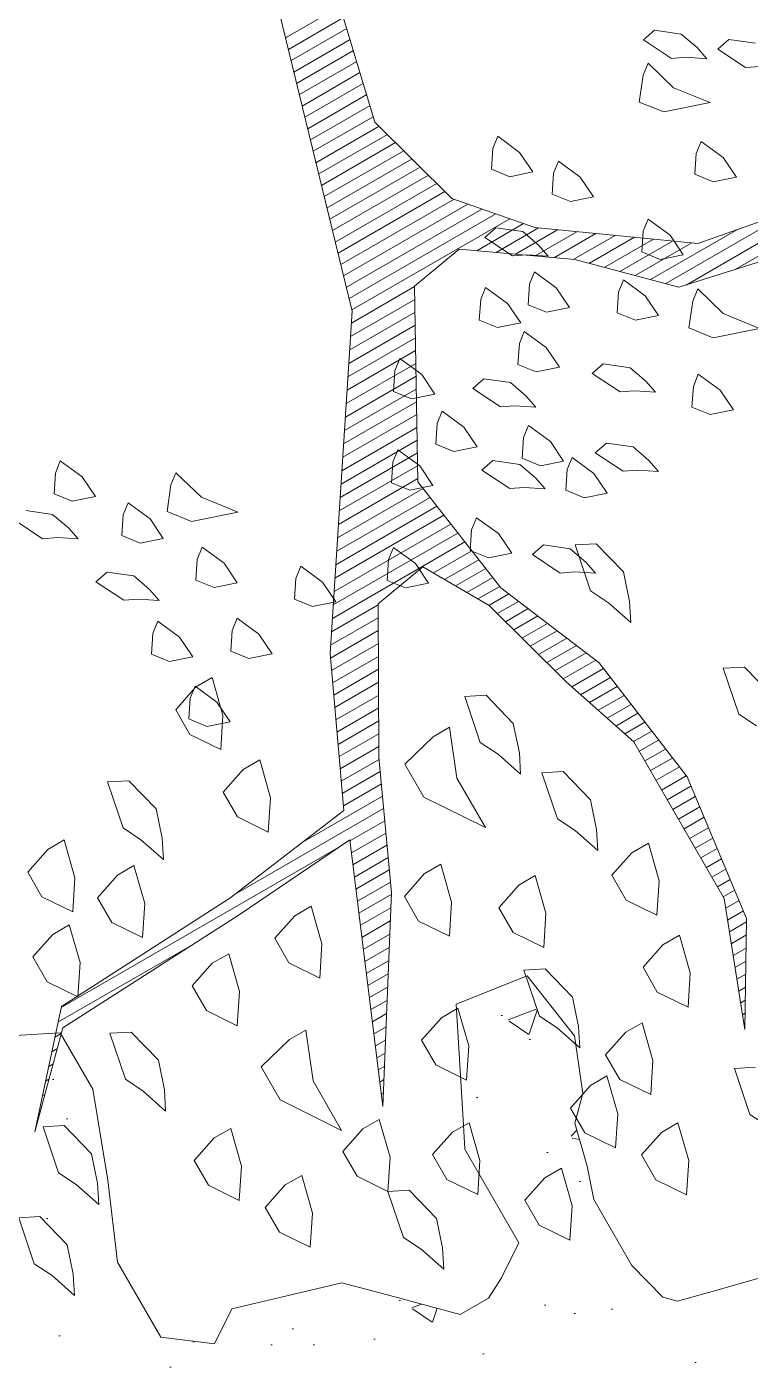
# Model space of a CAD drawing. Header units: metres. Extents: x 12093 to 20303, y 514 to 1412.
# Drawn here: x 19724.595 to 19725.52, y 699.719 to 701.434 of the extents above; entities that cross this region are included whole.
import ezdxf

# ---------------------------------------------------------------- set-up
doc = ezdxf.new("R2010")
doc.units = ezdxf.units.M
doc.layers.add('ARBOLES', color=52, linetype='Continuous', lineweight=13)
doc.layers.add('grass', color=64, linetype='Continuous', lineweight=13)
doc.layers.add('desnivel', color=9, linetype='Continuous')
pattern_1 = [(50, (19136.99335, 73.14804), (0.36436934, -0.03187817), [0.0381, -0.4191]), (355, (19136.99335, 73.14804), (-0.07048565, 0.38211329), [0.03048, -0.33528]), (100.451, (19137.0237, 73.1454), (0.293885, 0.35023338), [0.03238, -0.35618]), (46.1842, (19136.99335, 73.24964), (0.54215808, -0.08408466), [0.05715, -0.62865]), (96.6356, (19137.03853, 73.24264), (0.47480847, 0.4948511), [0.04857, -0.53427]), (351.184, (19136.99335, 73.24964), (0.4748092, 0.49485024), [0.04572, -0.50292]), (21, (19137.04415, 73.22424), (0.30322976, -0.20453104), [0.0381, -0.4191]), (326, (19137.04415, 73.22424), (0.12360406, 0.36837593), [0.03048, -0.33528]), (71.4514, (19137.06942, 73.2072), (0.42683298, 0.16384572), [0.03238, -0.35618]), (37.5, (19136.99335, 73.14804), (0.006177207, 0.169110078), [0, -0.331216, 0, -0.34036, 0, -0.33655]), (7.5, (19136.99335, 73.14804), (0.133639325, 0.20036115), [0, -0.194056, 0, -0.323596, 0, -0.12827]), (327.5, (19136.88007, 73.14804), (0.27118119, -0.011457488), [0, -0.127, 0, -0.39624, 0, -0.52578]), (317.5, (19136.82927, 73.14804), (0.29625836, 0.05085298), [0, -0.1651, 0, -0.263144, 0, -0.37338])]

# ---------------------------------------------------------------- blocks, each defined once
blk = doc.blocks.new('ghgfghgh')
at = {"layer": 'ARBOLES', "lineweight": 20}
for p, q in [((20001.7333, 663.3904), (20001.6557, 663.7091)), ((20001.713, 663.6712), (20001.7517, 663.5428)), ((20001.6796, 663.6107), (20001.7236, 663.636)), ((20001.6819, 663.6015), (20001.7263, 663.6272)), ((20001.6841, 663.5924), (20001.7289, 663.6183)), ((20001.6863, 663.5832), (20001.7316, 663.6094)), ((20001.6885, 663.5741), (20001.7343, 663.6005)), ((20001.6908, 663.565), (20001.737, 663.5916)), ((20001.693, 663.5558), (20001.7396, 663.5828)), ((20001.6952, 663.5467), (20001.7423, 663.5739)), ((20001.6974, 663.5375), (20001.745, 663.565)), ((20001.6997, 663.5284), (20001.7477, 663.5561)), ((20001.7019, 663.5193), (20001.7503, 663.5472)), ((20001.7041, 663.5101), (20001.755, 663.5395)), ((20001.7517, 663.5428), (20001.8138, 663.4812)), ((20001.7064, 663.501), (20001.7617, 663.5329)), ((20001.7086, 663.4918), (20001.7683, 663.5263)), ((20001.7108, 663.4827), (20001.775, 663.5197)), ((20001.713, 663.4736), (20001.7816, 663.5132)), ((20001.7153, 663.4644), (20001.7882, 663.5066)), ((20001.7175, 663.4553), (20001.7949, 663.5)), ((20001.7197, 663.4461), (20001.8015, 663.4934)), ((20001.7219, 663.437), (20001.8082, 663.4868)), ((20001.7242, 663.4279), (20001.8155, 663.4806)), ((20002.0027, 663.4114), (20002.1318, 663.486)), ((20002.0121, 663.445), (20002.13, 663.4864)), ((20002.0423, 663.4239), (20002.1447, 663.483)), ((20001.7264, 663.4187), (20001.8267, 663.4767)), ((20001.7286, 663.4096), (20001.8379, 663.4727)), ((20001.9864, 663.4125), (20002.0903, 663.4725)), ((20001.7308, 663.4004), (20001.8492, 663.4688)), ((20001.7331, 663.3913), (20001.8604, 663.4648)), ((20001.9741, 663.4158), (20002.0441, 663.4562)), ((20001.8197, 663.4403), (20001.7837, 663.4106)), ((20002.0645, 663.4309), (20001.997, 663.4096)), ((20001.7327, 663.3807), (20001.7837, 663.4101)), ((20001.7837, 663.4106), (20001.7863, 663.2525)), ((20001.732, 663.3698), (20001.7838, 663.3998)), ((20001.7155, 663.1141), (20001.7333, 663.3904)), ((20001.7313, 663.359), (20001.784, 663.3895)), ((20001.7306, 663.3482), (20001.7842, 663.3791)), ((20001.7299, 663.3373), (20001.7844, 663.3688)), ((20001.7292, 663.3265), (20001.7845, 663.3585)), ((20001.7285, 663.3157), (20001.7847, 663.3481)), ((20001.7278, 663.3049), (20001.7849, 663.3378)), ((20001.7271, 663.294), (20001.785, 663.3275)), ((20001.7264, 663.2832), (20001.7852, 663.3172)), ((20001.7257, 663.2724), (20001.7854, 663.3068)), ((20001.7243, 663.2507), (20001.7857, 663.2862)), ((20001.725, 663.2615), (20001.7856, 663.2965)), ((20001.7236, 663.2399), (20001.7859, 663.2759)), ((20001.7229, 663.2291), (20001.7861, 663.2655)), ((20001.7222, 663.2182), (20001.7862, 663.2552)), ((20001.7215, 663.2074), (20001.7905, 663.2472)), ((20001.7863, 663.2525), (20001.8533, 663.1671)), ((20001.7201, 663.1857), (20001.8017, 663.2329)), ((20001.7208, 663.1966), (20001.7961, 663.24)), ((20001.7194, 663.1749), (20001.8073, 663.2257)), ((20001.718, 663.1533), (20001.8186, 663.2113)), ((20001.7187, 663.1641), (20001.813, 663.2185)), ((20001.7173, 663.1424), (20001.8242, 663.2042)), ((20001.7988, 663.1791), (20001.8299, 663.197)), ((20001.8078, 663.1738), (20001.8355, 663.1898)), ((20001.7904, 663.184), (20001.7543, 663.1543)), ((20001.8439, 663.1528), (20001.7904, 663.184)), ((20001.8168, 663.1686), (20001.8411, 663.1827)), ((20001.8258, 663.1634), (20001.8468, 663.1755)), ((20001.8347, 663.1581), (20001.8524, 663.1683)), ((20001.8533, 663.1671), (20001.9326, 663.1065)), ((20001.8437, 663.1529), (20001.8598, 663.1622)), ((20001.8504, 663.1463), (20001.8676, 663.1562)), ((20001.7166, 663.1316), (20001.7543, 663.1534)), ((20001.7543, 663.1543), (20001.7549, 663.0305)), ((20001.906, 663.0912), (20001.8439, 663.1528)), ((20001.8571, 663.1397), (20001.8754, 663.1503)), ((20001.7159, 663.1208), (20001.7544, 663.143)), ((20001.8637, 663.1331), (20001.8831, 663.1444)), ((20001.8703, 663.1265), (20001.8909, 663.1384)), ((20001.7158, 663.1103), (20001.7544, 663.1326)), ((20001.877, 663.12), (20001.8987, 663.1325)), ((20001.8836, 663.1134), (20001.9064, 663.1265)), ((20001.7265, 662.9875), (20001.7155, 663.1141)), ((20001.7167, 663.1004), (20001.7545, 663.1222)), ((20001.8903, 663.1068), (20001.9142, 663.1206)), ((20001.8969, 663.1002), (20001.922, 663.1147)), ((20001.7175, 663.0904), (20001.7545, 663.1118)), ((20001.9036, 663.0936), (20001.9298, 663.1087)), ((20001.9326, 663.1065), (20002.0035, 663.0145)), ((20001.7184, 663.0805), (20001.7546, 663.1014)), ((20001.9105, 663.0872), (20001.9361, 663.102)), ((20001.9176, 663.0809), (20001.9417, 663.0948)), ((20001.7193, 663.0706), (20001.7546, 663.091)), ((20001.7201, 663.0607), (20001.7547, 663.0806)), ((20001.9605, 663.0429), (20001.906, 663.0912)), ((20001.9248, 663.0746), (20001.9472, 663.0875)), ((20001.721, 663.0507), (20001.7547, 663.0702)), ((20001.9319, 663.0683), (20001.9528, 663.0803)), ((20001.939, 663.0619), (20001.9584, 663.0731)), ((20001.7219, 663.0408), (20001.7548, 663.0598)), ((20001.9461, 663.0556), (20001.9639, 663.0659)), ((20001.7227, 663.0309), (20001.7548, 663.0494)), ((20001.9532, 663.0493), (20001.9695, 663.0587)), ((20001.9604, 663.043), (20001.975, 663.0515)), ((20001.7236, 663.021), (20001.7549, 663.039)), ((20002.0335, 662.9165), (20001.9605, 663.0429)), ((20001.9649, 663.0352), (20001.9806, 663.0442)), ((20001.7245, 663.011), (20001.7551, 663.0287)), ((20001.7549, 663.0305), (20001.7649, 662.921)), ((20001.9695, 663.0274), (20001.9861, 663.037)), ((20001.974, 663.0196), (20001.9917, 663.0298)), ((20001.7253, 663.0011), (20001.756, 663.0188)), ((20001.9785, 663.0118), (20001.9973, 663.0226)), ((20001.7262, 662.9912), (20001.7569, 663.0089)), ((20001.983, 663.0039), (20002.0028, 663.0154)), ((20001.9875, 662.9961), (20002.0066, 663.0071)), ((20002.0035, 663.0145), (20002.0516, 662.9004)), ((20001.6924, 662.9613), (20001.7578, 662.999)), ((20001.992, 662.9883), (20002.0101, 662.9988)), ((20001.6345, 662.9166), (20001.7265, 662.9875)), ((20001.6383, 662.9196), (20001.7587, 662.9891)), ((20001.9965, 662.9805), (20002.0137, 662.9904)), ((20001.7315, 662.963), (20001.7596, 662.9792)), ((20002.0011, 662.9727), (20002.0172, 662.982)), ((20002.0056, 662.9648), (20002.0208, 662.9736)), ((20001.7314, 662.9637), (20001.6421, 662.9034)), ((20001.7581, 662.7486), (20001.7314, 662.9637)), ((20001.7327, 662.9532), (20001.7605, 662.9693)), ((20002.0101, 662.957), (20002.0243, 662.9652)), ((20001.4985, 662.8284), (20001.7231, 662.9581)), ((20001.7339, 662.9435), (20001.7614, 662.9594)), ((20002.0146, 662.9492), (20002.0278, 662.9568)), ((20001.7351, 662.9338), (20001.7623, 662.9495)), ((20002.0191, 662.9414), (20002.0314, 662.9485)), ((20002.0236, 662.9336), (20002.0349, 662.9401)), ((20001.7363, 662.9241), (20001.7632, 662.9396)), ((20001.7375, 662.9143), (20001.7641, 662.9297)), ((20002.0281, 662.9258), (20002.0384, 662.9317)), ((20001.7387, 662.9046), (20001.7648, 662.9197)), ((20001.7649, 662.921), (20001.7581, 662.7486)), ((20002.0327, 662.9179), (20002.042, 662.9233)), ((20001.4987, 662.8294), (20001.6345, 662.9166)), ((20001.7399, 662.8949), (20001.7644, 662.909)), ((20002.0501, 662.8109), (20002.0335, 662.9165)), ((20002.0347, 662.9087), (20002.0455, 662.9149)), ((20001.6421, 662.9034), (20001.4997, 662.8122)), ((20001.7411, 662.8851), (20001.764, 662.8984)), ((20002.0362, 662.8991), (20002.049, 662.9065)), ((20002.0377, 662.8896), (20002.0516, 662.8976)), ((20002.0516, 662.9004), (20002.0501, 662.8109)), ((20001.7423, 662.8754), (20001.7636, 662.8877)), ((20002.0392, 662.88), (20002.0514, 662.8871)), ((20001.4959, 662.8166), (20001.6038, 662.8788)), ((20001.7435, 662.8657), (20001.7632, 662.877)), ((20002.0407, 662.8705), (20002.0512, 662.8765)), ((20001.7447, 662.856), (20001.7627, 662.8663)), ((20002.0422, 662.8609), (20002.0511, 662.866)), ((20001.746, 662.8462), (20001.7623, 662.8557)), ((20002.0437, 662.8514), (20002.0509, 662.8555)), ((20001.7472, 662.8365), (20001.7619, 662.845)), ((20002.0453, 662.8418), (20002.0507, 662.845)), ((20001.7484, 662.8268), (20001.7615, 662.8343)), ((20002.0468, 662.8323), (20002.0505, 662.8344)), ((20001.4772, 662.7283), (20001.4987, 662.8294)), ((20001.7496, 662.817), (20001.761, 662.8237)), ((20002.0483, 662.8227), (20002.0503, 662.8239)), ((20001.4997, 662.8122), (20001.4772, 662.7283)), ((20001.7508, 662.8073), (20001.7606, 662.813)), ((20001.752, 662.7976), (20001.7602, 662.8023)), ((20001.4909, 662.7928), (20001.4951, 662.7952)), ((20001.7532, 662.7879), (20001.7598, 662.7917)), ((20001.4884, 662.7809), (20001.4918, 662.7829)), ((20001.7544, 662.7781), (20001.7593, 662.781)), ((20001.4859, 662.769), (20001.4885, 662.7706)), ((20001.7556, 662.7684), (20001.7589, 662.7703)), ((20001.7568, 662.7587), (20001.7585, 662.7596)), ((20001.758, 662.7489), (20001.7581, 662.749))]:
    blk.add_line(p, q, dxfattribs=at)
at = {"layer": 'desnivel', "lineweight": 20}
for p, q in [((20001.6363, 662.5855), (20001.6223, 662.5573)), ((20001.8205, 662.5809), (20001.7966, 662.5873)), ((20001.6223, 662.5573), (20001.5789, 662.5625))]:
    blk.add_line(p, q, dxfattribs=at)
at = {"layer": 'grass'}
for p, q in [((20001.9684, 663.6091), (20001.9773, 663.6169)), ((20001.9773, 663.6169), (20001.9989, 663.6138)), ((20001.9989, 663.6138), (20002.0116, 663.6029)), ((20001.9909, 663.5942), (20001.9684, 663.6091)), ((20002.0116, 663.6029), (20002.0194, 663.594)), ((20002.0283, 663.6018), (20002.0372, 663.6096)), ((20002.0508, 663.5869), (20002.0283, 663.6018)), ((20002.0372, 663.6096), (20002.0588, 663.6065)), ((20001.9722, 663.5904), (20001.9682, 663.5806)), ((20001.9927, 663.5706), (20001.9722, 663.5904)), ((20002.0027, 663.5951), (20001.9909, 663.5942)), ((20002.0194, 663.594), (20002.0027, 663.5951)), ((20001.9682, 663.5806), (20001.965, 663.559)), ((20002.0626, 663.5878), (20002.0508, 663.5869)), ((20002.0221, 663.5586), (20001.9927, 663.5706)), ((20001.965, 663.559), (20001.9847, 663.551)), ((20001.9847, 663.551), (20002.0221, 663.5586)), ((20001.8508, 663.5314), (20001.8468, 663.5216)), ((20001.8684, 663.5184), (20001.8508, 663.5314)), ((20002.015, 663.5272), (20002.0109, 663.5174)), ((20002.0326, 663.5143), (20002.015, 663.5272)), ((20001.8468, 663.5216), (20001.8457, 663.5048)), ((20001.8791, 663.5026), (20001.8684, 663.5184)), ((20002.0109, 663.5174), (20002.0098, 663.5007)), ((20002.0433, 663.4984), (20002.0326, 663.5143)), ((20001.8457, 663.5048), (20001.8604, 663.4988)), ((20001.8604, 663.4988), (20001.8791, 663.5026)), ((20001.8998, 663.5113), (20001.8958, 663.5015)), ((20001.9174, 663.4984), (20001.8998, 663.5113)), ((20001.8958, 663.5015), (20001.8947, 663.4848)), ((20001.9281, 663.4826), (20001.9174, 663.4984)), ((20002.0098, 663.5007), (20002.0245, 663.4946)), ((20002.0245, 663.4946), (20002.0433, 663.4984)), ((20001.8138, 663.4812), (20001.8806, 663.4577)), ((20001.8947, 663.4848), (20001.9094, 663.4788)), ((20001.9094, 663.4788), (20001.9281, 663.4826)), ((20001.8338, 663.4391), (20001.8716, 663.4609)), ((20001.9722, 663.4646), (20001.9682, 663.4548)), ((20001.9898, 663.4516), (20001.9722, 663.4646)), ((20001.8403, 663.4498), (20001.8492, 663.4576)), ((20001.8628, 663.4349), (20001.8403, 663.4498)), ((20001.8492, 663.4576), (20001.8709, 663.4545)), ((20001.8495, 663.4377), (20001.8837, 663.4574)), ((20001.8652, 663.4363), (20001.8991, 663.4559)), ((20001.8709, 663.4545), (20001.8836, 663.4436)), ((20001.8806, 663.4577), (20002.0121, 663.445)), ((20001.8809, 663.4349), (20001.9146, 663.4544)), ((20001.8966, 663.4336), (20001.93, 663.4529)), ((20001.9122, 663.4322), (20001.9455, 663.4514)), ((20001.9248, 663.429), (20001.961, 663.4499)), ((20001.9371, 663.4257), (20001.9764, 663.4484)), ((20001.9682, 663.4548), (20001.9671, 663.4381)), ((20002.0005, 663.4358), (20001.9898, 663.4516)), ((20001.9131, 663.4321), (20001.8197, 663.4403)), ((20001.8836, 663.4436), (20001.8914, 663.4347)), ((20001.9494, 663.4224), (20001.9919, 663.4469)), ((20001.9617, 663.4191), (20002.0073, 663.4454)), ((20001.9671, 663.4381), (20001.9818, 663.432)), ((20001.8746, 663.4358), (20001.8628, 663.4349)), ((20001.8914, 663.4347), (20001.8746, 663.4358)), ((20001.997, 663.4096), (20001.9131, 663.4321)), ((20001.9818, 663.432), (20002.0005, 663.4358)), ((20001.8804, 663.422), (20001.8764, 663.4122)), ((20001.898, 663.4091), (20001.8804, 663.422)), ((20001.841, 663.4095), (20001.837, 663.3997)), ((20001.8586, 663.3966), (20001.841, 663.4095)), ((20001.8764, 663.4122), (20001.8753, 663.3955)), ((20001.9087, 663.3933), (20001.898, 663.4091)), ((20001.9482, 663.4057), (20001.9471, 663.389)), ((20001.9522, 663.4155), (20001.9482, 663.4057)), ((20001.9698, 663.4026), (20001.9522, 663.4155)), ((20002.0121, 663.4082), (20002.0081, 663.3984)), ((20002.0326, 663.3884), (20002.0121, 663.4082)), ((20001.837, 663.3997), (20001.8359, 663.383)), ((20001.8693, 663.3808), (20001.8586, 663.3966)), ((20001.8753, 663.3955), (20001.89, 663.3895)), ((20001.9805, 663.3868), (20001.9698, 663.4026)), ((20002.0081, 663.3984), (20002.005, 663.3768)), ((20001.89, 663.3895), (20001.9087, 663.3933)), ((20001.9471, 663.389), (20001.9618, 663.383)), ((20001.9618, 663.383), (20001.9805, 663.3868)), ((20002.062, 663.3764), (20002.0326, 663.3884)), ((20001.8359, 663.383), (20001.8506, 663.377)), ((20001.8506, 663.377), (20001.8693, 663.3808)), ((20001.8722, 663.3739), (20001.8682, 663.3641)), ((20001.8898, 663.361), (20001.8722, 663.3739)), ((20002.005, 663.3768), (20002.0246, 663.3688)), ((20002.0246, 663.3688), (20002.062, 663.3764)), ((20001.8682, 663.3641), (20001.8671, 663.3474)), ((20001.7718, 663.352), (20001.7677, 663.3422)), ((20001.7894, 663.3391), (20001.7718, 663.352)), ((20001.9005, 663.3451), (20001.8898, 663.361)), ((20001.7677, 663.3422), (20001.7666, 663.3255)), ((20001.8671, 663.3474), (20001.8818, 663.3414)), ((20001.8818, 663.3414), (20001.9005, 663.3451)), ((20001.927, 663.34), (20001.9359, 663.3478)), ((20001.9495, 663.3251), (20001.927, 663.34)), ((20001.9359, 663.3478), (20001.9575, 663.3447)), ((20001.9575, 663.3447), (20001.9702, 663.3338)), ((20001.8001, 663.3233), (20001.7894, 663.3391)), ((20001.8306, 663.328), (20001.8395, 663.3358)), ((20001.8395, 663.3358), (20001.8611, 663.3327)), ((20001.8611, 663.3327), (20001.8738, 663.3218)), ((20001.9702, 663.3338), (20001.978, 663.3249)), ((20002.0086, 663.3296), (20002.0074, 663.3129)), ((20002.0126, 663.3394), (20002.0086, 663.3296)), ((20002.0302, 663.3265), (20002.0126, 663.3394)), ((20001.7666, 663.3255), (20001.7813, 663.3195)), ((20001.7813, 663.3195), (20001.8001, 663.3233)), ((20001.8531, 663.3131), (20001.8306, 663.328)), ((20001.8738, 663.3218), (20001.8816, 663.3128)), ((20001.9613, 663.326), (20001.9495, 663.3251)), ((20001.978, 663.3249), (20001.9613, 663.326)), ((20002.0409, 663.3107), (20002.0302, 663.3265)), ((20001.8058, 663.3095), (20001.8018, 663.2997)), ((20001.8234, 663.2966), (20001.8058, 663.3095)), ((20001.8649, 663.314), (20001.8531, 663.3131)), ((20001.8816, 663.3128), (20001.8649, 663.314)), ((20002.0074, 663.3129), (20002.0221, 663.3069)), ((20002.0221, 663.3069), (20002.0409, 663.3107)), ((20001.8018, 663.2997), (20001.8007, 663.283)), ((20001.8756, 663.2981), (20001.8716, 663.2883)), ((20001.8932, 663.2852), (20001.8756, 663.2981)), ((20001.8341, 663.2808), (20001.8234, 663.2966)), ((20001.8716, 663.2883), (20001.8705, 663.2716)), ((20001.7702, 663.2783), (20001.7662, 663.2685)), ((20001.7878, 663.2654), (20001.7702, 663.2783)), ((20001.8007, 663.283), (20001.8154, 663.277)), ((20001.8154, 663.277), (20001.8341, 663.2808)), ((20001.9039, 663.2694), (20001.8932, 663.2852)), ((20001.9295, 663.2761), (20001.9384, 663.2839)), ((20001.952, 663.2612), (20001.9295, 663.2761)), ((20001.9384, 663.2839), (20001.96, 663.2808)), ((20001.96, 663.2808), (20001.9727, 663.2699)), ((20001.4978, 663.2695), (20001.4938, 663.2597)), ((20001.5154, 663.2566), (20001.4978, 663.2695)), ((20001.7662, 663.2685), (20001.7651, 663.2518)), ((20001.7985, 663.2496), (20001.7878, 663.2654)), ((20001.8379, 663.262), (20001.8468, 663.2698)), ((20001.8468, 663.2698), (20001.8685, 663.2667)), ((20001.8685, 663.2667), (20001.8812, 663.2558)), ((20001.8705, 663.2716), (20001.8852, 663.2656)), ((20001.8852, 663.2656), (20001.9039, 663.2694)), ((20001.9108, 663.2723), (20001.9068, 663.2625)), ((20001.9284, 663.2594), (20001.9108, 663.2723)), ((20001.9727, 663.2699), (20001.9805, 663.261)), ((20001.4938, 663.2597), (20001.4927, 663.243)), ((20001.5261, 663.2408), (20001.5154, 663.2566)), ((20001.5911, 663.26), (20001.5871, 663.2502)), ((20001.6116, 663.2402), (20001.5911, 663.26)), ((20001.8604, 663.2471), (20001.8379, 663.262)), ((20001.8812, 663.2558), (20001.889, 663.2469)), ((20001.9068, 663.2625), (20001.9057, 663.2458)), ((20001.9391, 663.2436), (20001.9284, 663.2594)), ((20001.9638, 663.2621), (20001.952, 663.2612)), ((20001.9805, 663.261), (20001.9638, 663.2621)), ((20001.4927, 663.243), (20001.5074, 663.237)), ((20001.5871, 663.2502), (20001.584, 663.2286)), ((20001.7651, 663.2518), (20001.7798, 663.2458)), ((20001.7798, 663.2458), (20001.7985, 663.2496)), ((20001.8722, 663.248), (20001.8604, 663.2471)), ((20001.889, 663.2469), (20001.8722, 663.248)), ((20001.9057, 663.2458), (20001.9204, 663.2398)), ((20001.9204, 663.2398), (20001.9391, 663.2436)), ((20001.5074, 663.237), (20001.5261, 663.2408)), ((20001.5526, 663.2357), (20001.5486, 663.2259)), ((20001.5702, 663.2228), (20001.5526, 663.2357)), ((20001.641, 663.2281), (20001.6116, 663.2402)), ((20001.4835, 663.2067), (20001.461, 663.2216)), ((20001.47, 663.2294), (20001.4916, 663.2263)), ((20001.4916, 663.2263), (20001.5043, 663.2154)), ((20001.5486, 663.2259), (20001.5475, 663.2092)), ((20001.5809, 663.207), (20001.5702, 663.2228)), ((20001.584, 663.2286), (20001.6036, 663.2205)), ((20001.6036, 663.2205), (20001.641, 663.2281)), ((20001.8337, 663.2237), (20001.8297, 663.2139)), ((20001.8513, 663.2108), (20001.8337, 663.2237)), ((20001.5043, 663.2154), (20001.5121, 663.2065)), ((20001.8297, 663.2139), (20001.8286, 663.1972)), ((20001.862, 663.195), (20001.8513, 663.2108)), ((20001.4954, 663.2076), (20001.4835, 663.2067)), ((20001.5121, 663.2065), (20001.4954, 663.2076)), ((20001.5475, 663.2092), (20001.5622, 663.2032)), ((20001.5622, 663.2032), (20001.5809, 663.207)), ((20001.6123, 663.1998), (20001.6083, 663.19)), ((20001.6299, 663.1869), (20001.6123, 663.1998)), ((20001.7667, 663.1997), (20001.7627, 663.1899)), ((20001.7843, 663.1867), (20001.7667, 663.1997)), ((20001.8787, 663.1939), (20001.8876, 663.2017)), ((20001.8876, 663.2017), (20001.9092, 663.1986)), ((20001.9132, 663.2017), (20001.9303, 663.2027)), ((20001.9257, 663.1646), (20001.9132, 663.2017)), ((20001.9303, 663.2027), (20001.9523, 663.1799)), ((20001.6083, 663.19), (20001.6072, 663.1733)), ((20001.7627, 663.1899), (20001.7616, 663.1731)), ((20001.8286, 663.1972), (20001.8433, 663.1912)), ((20001.8433, 663.1912), (20001.862, 663.195)), ((20001.9012, 663.179), (20001.8787, 663.1939)), ((20001.9092, 663.1986), (20001.9219, 663.1877)), ((20001.5265, 663.172), (20001.5355, 663.1798)), ((20001.5355, 663.1798), (20001.5571, 663.1767)), ((20001.6406, 663.1711), (20001.6299, 663.1869)), ((20001.6918, 663.1845), (20001.6878, 663.1747)), ((20001.7094, 663.1716), (20001.6918, 663.1845)), ((20001.795, 663.1709), (20001.7843, 663.1867)), ((20001.913, 663.1799), (20001.9012, 663.179)), ((20001.9297, 663.1788), (20001.913, 663.1799)), ((20001.9219, 663.1877), (20001.9297, 663.1788)), ((20001.9523, 663.1799), (20001.9572, 663.1562)), ((20001.5491, 663.1571), (20001.5265, 663.172)), ((20001.5571, 663.1767), (20001.5698, 663.1657)), ((20001.6072, 663.1733), (20001.6219, 663.1673)), ((20001.6219, 663.1673), (20001.6406, 663.1711)), ((20001.6878, 663.1747), (20001.6867, 663.158)), ((20001.7201, 663.1558), (20001.7094, 663.1716)), ((20001.7616, 663.1731), (20001.7763, 663.1671)), ((20001.7763, 663.1671), (20001.795, 663.1709)), ((20001.5609, 663.1579), (20001.5491, 663.1571)), ((20001.5776, 663.1568), (20001.5609, 663.1579)), ((20001.5698, 663.1657), (20001.5776, 663.1568)), ((20001.6867, 663.158), (20001.7014, 663.152)), ((20001.94, 663.1551), (20001.9257, 663.1646)), ((20001.7014, 663.152), (20001.7201, 663.1558)), ((20001.9582, 663.139), (20001.94, 663.1551)), ((20001.9572, 663.1562), (20001.9582, 663.139)), ((20001.5765, 663.1401), (20001.5724, 663.1303)), ((20001.5941, 663.1272), (20001.5765, 663.1401)), ((20001.6404, 663.1426), (20001.6364, 663.1328)), ((20001.658, 663.1297), (20001.6404, 663.1426)), ((20001.5724, 663.1303), (20001.5713, 663.1136)), ((20001.6048, 663.1114), (20001.5941, 663.1272)), ((20001.6364, 663.1328), (20001.6353, 663.1161)), ((20001.6687, 663.1139), (20001.658, 663.1297)), ((20001.5713, 663.1136), (20001.586, 663.1076)), ((20001.6353, 663.1161), (20001.65, 663.1101)), ((20001.65, 663.1101), (20001.6687, 663.1139)), ((20001.586, 663.1076), (20001.6048, 663.1114)), ((20002.0326, 663.1022), (20002.0498, 663.1032)), ((20002.0452, 663.0651), (20002.0326, 663.1022)), ((20002.0498, 663.1032), (20002.0718, 663.0805)), ((20001.6203, 663.0947), (20001.607, 663.087)), ((20001.629, 663.0642), (20001.6203, 663.0947)), ((20001.607, 663.087), (20001.5909, 663.0688)), ((20001.6065, 663.0878), (20001.6025, 663.078)), ((20001.6241, 663.0749), (20001.6065, 663.0878)), ((20001.6025, 663.078), (20001.6014, 663.0613)), ((20001.6348, 663.0591), (20001.6241, 663.0749)), ((20001.8242, 663.0794), (20001.8413, 663.0804)), ((20001.8367, 663.0423), (20001.8242, 663.0794)), ((20001.8413, 663.0804), (20001.8633, 663.0577)), ((20001.5909, 663.0688), (20001.6024, 663.0489)), ((20001.6014, 663.0613), (20001.6161, 663.0553)), ((20001.6161, 663.0553), (20001.6348, 663.0591)), ((20001.6273, 663.0366), (20001.629, 663.0642)), ((20002.0595, 663.0557), (20002.0452, 663.0651)), ((20001.6024, 663.0489), (20001.6273, 663.0366)), ((20001.8119, 663.0546), (20001.7986, 663.0469)), ((20001.8178, 663.0136), (20001.8119, 663.0546)), ((20001.8633, 663.0577), (20001.8682, 663.0339)), ((20001.7986, 663.0469), (20001.7759, 663.0249)), ((20001.8511, 663.0328), (20001.8367, 663.0423)), ((20001.6587, 663.0282), (20001.6454, 663.0205)), ((20001.6674, 662.9977), (20001.6587, 663.0282)), ((20001.8692, 663.0167), (20001.8511, 663.0328)), ((20001.8682, 663.0339), (20001.8692, 663.0167)), ((20001.6454, 663.0205), (20001.6293, 663.0023)), ((20001.7759, 663.0249), (20001.7912, 662.9983)), ((20001.8864, 663.0178), (20001.9035, 663.0188)), ((20001.8989, 662.9807), (20001.8864, 663.0178)), ((20001.9035, 663.0188), (20001.9255, 662.996)), ((20001.536, 663.0105), (20001.5531, 663.0115)), ((20001.5485, 662.9734), (20001.536, 663.0105)), ((20001.5531, 663.0115), (20001.5751, 662.9888)), ((20001.8408, 662.9738), (20001.8178, 663.0136)), ((20001.6293, 663.0023), (20001.6408, 662.9824)), ((20001.6656, 662.9701), (20001.6674, 662.9977)), ((20001.7912, 662.9983), (20001.8408, 662.9738)), ((20001.9255, 662.996), (20001.9304, 662.9722)), ((20001.5751, 662.9888), (20001.58, 662.965)), ((20001.5628, 662.9639), (20001.5485, 662.9734)), ((20001.6408, 662.9824), (20001.6656, 662.9701)), ((20001.9132, 662.9712), (20001.8989, 662.9807)), ((20001.5009, 662.9637), (20001.4876, 662.956)), ((20001.5096, 662.9332), (20001.5009, 662.9637)), ((20001.581, 662.9478), (20001.5628, 662.9639)), ((20001.58, 662.965), (20001.581, 662.9478)), ((20001.9314, 662.9551), (20001.9132, 662.9712)), ((20001.9304, 662.9722), (20001.9314, 662.9551)), ((20001.4876, 662.956), (20001.4715, 662.9378)), ((20001.959, 662.9533), (20001.9429, 662.9352)), ((20001.9723, 662.961), (20001.959, 662.9533)), ((20001.981, 662.9306), (20001.9723, 662.961)), ((20001.5572, 662.943), (20001.5439, 662.9353)), ((20001.5659, 662.9125), (20001.5572, 662.943)), ((20001.8048, 662.9441), (20001.7915, 662.9364)), ((20001.8135, 662.9136), (20001.8048, 662.9441)), ((20001.4715, 662.9378), (20001.483, 662.9179)), ((20001.5078, 662.9056), (20001.5096, 662.9332)), ((20001.5439, 662.9353), (20001.5278, 662.9171)), ((20001.7915, 662.9364), (20001.7754, 662.9182)), ((20001.881, 662.9349), (20001.8677, 662.9272)), ((20001.8897, 662.9045), (20001.881, 662.9349)), ((20001.9429, 662.9352), (20001.9544, 662.9152)), ((20001.9792, 662.9029), (20001.981, 662.9306)), ((20001.8677, 662.9272), (20001.8516, 662.909)), ((20001.483, 662.9179), (20001.5078, 662.9056)), ((20001.5278, 662.9171), (20001.5393, 662.8972)), ((20001.5641, 662.8849), (20001.5659, 662.9125)), ((20001.7002, 662.9103), (20001.6869, 662.9026)), ((20001.7089, 662.8798), (20001.7002, 662.9103)), ((20001.7754, 662.9182), (20001.7869, 662.8983)), ((20001.8117, 662.886), (20001.8135, 662.9136)), ((20001.8516, 662.909), (20001.8631, 662.8891)), ((20001.9544, 662.9152), (20001.9792, 662.9029)), ((20001.5393, 662.8972), (20001.5641, 662.8849)), ((20001.6869, 662.9026), (20001.6708, 662.8844)), ((20001.7869, 662.8983), (20001.8117, 662.886)), ((20001.8879, 662.8768), (20001.8897, 662.9045)), ((20001.4917, 662.8874), (20001.4756, 662.8693)), ((20001.505, 662.8951), (20001.4917, 662.8874)), ((20001.5137, 662.8647), (20001.505, 662.8951)), ((20001.8631, 662.8891), (20001.8879, 662.8768)), ((20001.9974, 662.8868), (20001.9841, 662.8792)), ((20002.0061, 662.8564), (20001.9974, 662.8868)), ((20001.6708, 662.8844), (20001.6823, 662.8645)), ((20001.7071, 662.8522), (20001.7089, 662.8798)), ((20001.9841, 662.8792), (20001.968, 662.861)), ((20001.4756, 662.8693), (20001.4872, 662.8493)), ((20001.512, 662.8371), (20001.5137, 662.8647)), ((20001.6337, 662.8719), (20001.6204, 662.8642)), ((20001.6424, 662.8415), (20001.6337, 662.8719)), ((20001.6823, 662.8645), (20001.7071, 662.8522)), ((20001.6204, 662.8642), (20001.6043, 662.846)), ((20001.8745, 662.8542), (20001.8172, 662.8312)), ((20001.8718, 662.8587), (20001.889, 662.8597)), ((20001.8844, 662.8216), (20001.8718, 662.8587)), ((20001.9127, 662.8056), (20001.8745, 662.8542)), ((20001.889, 662.8597), (20001.911, 662.8369)), ((20001.968, 662.861), (20001.9795, 662.841)), ((20002.0043, 662.8288), (20002.0061, 662.8564)), ((20001.4872, 662.8493), (20001.512, 662.8371)), ((20001.6043, 662.846), (20001.6158, 662.8261)), ((20001.6406, 662.8138), (20001.6424, 662.8415)), ((20001.911, 662.8369), (20001.9158, 662.8131)), ((20001.9795, 662.841), (20002.0043, 662.8288)), ((20001.6158, 662.8261), (20001.6406, 662.8138)), ((20001.8186, 662.828), (20001.8053, 662.8203)), ((20001.8172, 662.8312), (20001.823, 662.7337)), ((20001.8274, 662.7975), (20001.8186, 662.828)), ((20001.8987, 662.8121), (20001.8844, 662.8216)), ((20001.6959, 662.8103), (20001.6826, 662.8026)), ((20001.7018, 662.7693), (20001.6959, 662.8103)), ((20001.8053, 662.8203), (20001.7892, 662.8021)), ((20001.9169, 662.796), (20001.8987, 662.8121)), ((20001.9158, 662.8131), (20001.9169, 662.796)), ((20001.9673, 662.8162), (20001.954, 662.8086)), ((20001.976, 662.7858), (20001.9673, 662.8162)), ((20002.0498, 662.8131), (20002.0502, 662.8134)), ((20001.4977, 662.8081), (20001.4392, 662.8046)), ((20001.4934, 662.8047), (20001.4984, 662.8076)), ((20001.5239, 662.7627), (20001.4977, 662.8081)), ((20001.5378, 662.8077), (20001.5549, 662.8087)), ((20001.5504, 662.7706), (20001.5378, 662.8077)), ((20001.5549, 662.8087), (20001.5769, 662.7859)), ((20001.6826, 662.8026), (20001.6598, 662.7806)), ((20001.7892, 662.8021), (20001.8008, 662.7822)), ((20001.9194, 662.7591), (20001.9127, 662.8056)), ((20001.954, 662.8086), (20001.9378, 662.7904)), ((20001.8256, 662.7699), (20001.8274, 662.7975)), ((20001.9378, 662.7904), (20001.9494, 662.7704)), ((20001.5769, 662.7859), (20001.5818, 662.7621)), ((20001.6598, 662.7806), (20001.6752, 662.754)), ((20001.8008, 662.7822), (20001.8256, 662.7699)), ((20001.9742, 662.7582), (20001.976, 662.7858)), ((20002.0417, 662.7794), (20002.0588, 662.7805)), ((20002.0542, 662.7423), (20002.0417, 662.7794)), ((20001.5647, 662.7611), (20001.5504, 662.7706)), ((20001.7248, 662.7294), (20001.7018, 662.7693)), ((20001.9389, 662.7733), (20001.9256, 662.7656)), ((20001.9476, 662.7428), (20001.9389, 662.7733)), ((20001.9494, 662.7704), (20001.9742, 662.7582)), ((20001.4833, 662.7572), (20001.4852, 662.7583)), ((20001.5361, 662.6891), (20001.5239, 662.7627)), ((20001.5828, 662.745), (20001.5647, 662.7611)), ((20001.5818, 662.7621), (20001.5828, 662.745)), ((20001.9256, 662.7656), (20001.9095, 662.7474)), ((20001.913, 662.7352), (20001.9194, 662.7591)), ((20001.4808, 662.7453), (20001.4819, 662.7459)), ((20001.6752, 662.754), (20001.7248, 662.7294)), ((20001.9095, 662.7474), (20001.921, 662.7275)), ((20001.7552, 662.7382), (20001.7419, 662.7305)), ((20001.7639, 662.7077), (20001.7552, 662.7382)), ((20001.8276, 662.7356), (20001.8143, 662.7279)), ((20001.8363, 662.7052), (20001.8276, 662.7356)), ((20001.9229, 662.7006), (20001.913, 662.7352)), ((20001.9458, 662.7152), (20001.9476, 662.7428)), ((20001.9962, 662.7354), (20001.9829, 662.7277)), ((20002.0049, 662.705), (20001.9962, 662.7354)), ((20002.0686, 662.7329), (20002.0542, 662.7423)), ((20001.4783, 662.7334), (20001.4786, 662.7336)), ((20001.4839, 662.7322), (20001.501, 662.7332)), ((20001.4964, 662.6951), (20001.4839, 662.7322)), ((20001.501, 662.7332), (20001.523, 662.7105)), ((20001.6353, 662.731), (20001.622, 662.7233)), ((20001.644, 662.7005), (20001.6353, 662.731)), ((20001.7419, 662.7305), (20001.7258, 662.7123)), ((20001.8143, 662.7279), (20001.7982, 662.7098)), ((20001.823, 662.7337), (20001.8242, 662.7142)), ((20001.921, 662.7275), (20001.9458, 662.7152)), ((20001.9829, 662.7277), (20001.9668, 662.7096)), ((20001.622, 662.7233), (20001.6059, 662.7051)), ((20001.8242, 662.7142), (20001.8286, 662.7066)), ((20001.523, 662.7105), (20001.5279, 662.6867)), ((20001.6059, 662.7051), (20001.6174, 662.6852)), ((20001.7258, 662.7123), (20001.7374, 662.6924)), ((20001.7622, 662.6801), (20001.7639, 662.7077)), ((20001.7982, 662.7098), (20001.8097, 662.6898)), ((20001.8286, 662.7066), (20001.8679, 662.6386)), ((20001.8346, 662.6776), (20001.8363, 662.7052)), ((20001.9668, 662.7096), (20001.9783, 662.6896)), ((20002.0031, 662.6774), (20002.0049, 662.705)), ((20001.5107, 662.6856), (20001.4964, 662.6951)), ((20001.6422, 662.6729), (20001.644, 662.7005)), ((20001.6926, 662.6931), (20001.6793, 662.6854)), ((20001.7013, 662.6627), (20001.6926, 662.6931)), ((20001.7374, 662.6924), (20001.7622, 662.6801)), ((20001.9021, 662.6988), (20001.8888, 662.6911)), ((20001.9108, 662.6684), (20001.9021, 662.6988)), ((20001.9284, 662.6735), (20001.9229, 662.7006)), ((20001.5289, 662.6695), (20001.5107, 662.6856)), ((20001.5279, 662.6867), (20001.5289, 662.6695)), ((20001.544, 662.623), (20001.5361, 662.6891)), ((20001.6174, 662.6852), (20001.6422, 662.6729)), ((20001.6793, 662.6854), (20001.6632, 662.6673)), ((20001.7622, 662.6801), (20001.7793, 662.6811)), ((20001.7793, 662.6811), (20001.8013, 662.6584)), ((20001.8097, 662.6898), (20001.8346, 662.6776)), ((20001.8888, 662.6911), (20001.8727, 662.673)), ((20001.9783, 662.6896), (20002.0031, 662.6774)), ((20001.7747, 662.643), (20001.7622, 662.6801)), ((20001.8727, 662.673), (20001.8842, 662.653)), ((20001.959, 662.6205), (20001.9284, 662.6735)), ((20001.4642, 662.6588), (20001.4813, 662.6598)), ((20001.4767, 662.6217), (20001.4642, 662.6588)), ((20001.4813, 662.6598), (20001.5033, 662.637)), ((20001.6632, 662.6673), (20001.6747, 662.6473)), ((20001.6995, 662.6351), (20001.7013, 662.6627)), ((20001.909, 662.6407), (20001.9108, 662.6684)), ((20001.8013, 662.6584), (20001.8062, 662.6346)), ((20001.8842, 662.653), (20001.909, 662.6407)), ((20001.6747, 662.6473), (20001.6995, 662.6351)), ((20001.789, 662.6335), (20001.7747, 662.643)), ((20001.8679, 662.6386), (20001.8539, 662.6103)), ((20001.5033, 662.637), (20001.5082, 662.6133)), ((20001.8072, 662.6174), (20001.789, 662.6335)), ((20001.8062, 662.6346), (20001.8072, 662.6174)), ((20001.4911, 662.6122), (20001.4767, 662.6217)), ((20001.5789, 662.5625), (20001.544, 662.623)), ((20001.984, 662.5947), (20001.959, 662.6205)), ((20001.5092, 662.5961), (20001.4911, 662.6122)), ((20001.5082, 662.6133), (20001.5092, 662.5961)), ((20001.725, 662.6065), (20001.6363, 662.5855)), ((20001.7608, 662.5969), (20001.725, 662.6065)), ((20001.8539, 662.6103), (20001.8432, 662.594)), ((20002.0652, 662.6113), (20002.0306, 662.6014)), ((20001.7966, 662.5873), (20001.7608, 662.5969)), ((20001.8432, 662.594), (20001.8205, 662.5809)), ((20001.9959, 662.5915), (20001.984, 662.5947)), ((20002.0306, 662.6014), (20001.9959, 662.5915))]:
    blk.add_line(p, q, dxfattribs=at)

msp = doc.modelspace()

# ---------------------------------------------------------------- hatches: boundary and pattern name
at = {"layer": 'grass'}
h = msp.add_hatch(dxfattribs=at)
h.set_pattern_fill('AR-CONC', color=256, scale=0.002, style=0)
h.set_pattern_definition(pattern_1)
h.paths.add_polyline_path([(19726.2803, 700.2627), (19726.2522, 700.2309), (19726.2231, 700.1981), (19726.1834, 700.2392), (19726.1506, 700.2683), (19726.1179, 700.2973), (19726.1029, 700.3097), (19726.0288, 700.3222), (19726.0278, 700.3072), (19725.9885, 700.3266), (19725.987, 700.3292), (19725.9214, 700.3403), (19725.9203, 700.2793), (19725.948, 700.2313), (19725.9688, 700.1953), (19725.9827, 700.1713), (19725.9656, 700.1454), (19725.9744, 700.1025), (19725.9472, 700.0388), (19725.913, 699.9871), (19725.7432, 699.921), (19725.7261, 699.8952), (19725.6472, 699.8656), (19725.5923, 699.8499), (19725.5374, 699.8342), (19725.4825, 699.8185), (19725.4276, 699.8028), (19725.4086, 699.8079), (19725.4021, 699.8146), (19725.2813, 699.3411), (19725.9542, 699.193)])
h = msp.add_hatch(dxfattribs=at)
h.set_pattern_fill('AR-CONC', color=256, scale=0.002, style=0)
h.set_pattern_definition(pattern_1)
h.paths.add_polyline_path([(19725.4021, 699.8146), (19725.3689, 699.8489), (19725.3204, 699.9329), (19725.3117, 699.9758), (19725.2959, 700.0308), (19725.2977, 700.0374), (19725.2904, 700.0501), (19725.3058, 700.0675), (19725.3061, 700.0686), (19725.297, 700.1318), (19725.2733, 700.1528), (19725.2506, 700.1678), (19725.2333, 700.2189), (19725.144, 700.183), (19725.1444, 700.1768), (19725.1464, 700.1779), (19725.1602, 700.1296), (19725.1573, 700.0858), (19725.1497, 700.0896), (19725.1534, 700.0273), (19725.1606, 700.0314), (19725.1744, 699.9832), (19725.1733, 699.9661), (19725.2245, 699.8775), (19725.2023, 699.8327), (19725.1852, 699.8069), (19725.1493, 699.7861), (19725.1114, 699.7962), (19725.0546, 699.8114), (19724.9979, 699.8267), (19724.8571, 699.7934), (19724.835, 699.7486), (19724.7662, 699.7569), (19724.7108, 699.8529), (19724.6983, 699.9576), (19724.6788, 700.0744), (19724.6383, 700.1447), (19724.6048, 700.0199), (19724.6316, 700.1461), (19724.5487, 700.1411), (19724.5622, 700.0937), (19724.5594, 700.0499), (19724.5337, 700.0626), (19724.5229, 699.9844), (19724.5335, 699.9105), (19724.4805, 699.8639), (19724.4778, 699.8634), (19724.4787, 699.8487), (19724.4646, 699.8612), (19724.3637, 699.8445), (19724.3794, 699.7895), (19724.2469, 699.825), (19724.1909, 699.8217), (19724.1172, 699.5972), (19725.2813, 699.3411)])
h.paths.add_polyline_path([(19724.6556, 699.8102), (19724.6268, 699.8357), (19724.6041, 699.8507), (19724.5842, 699.9096), (19724.6114, 699.9112), (19724.6463, 699.8751), (19724.654, 699.8374)], flags=16)
h.paths.add_polyline_path([(19725.2503, 699.9004), (19725.232, 699.9321), (19725.2576, 699.9609), (19725.2787, 699.9731), (19725.2925, 699.9248), (19725.2896, 699.881)], flags=16)
h.paths.add_polyline_path([(19724.6868, 699.9266), (19724.658, 699.9522), (19724.6353, 699.9672), (19724.6154, 700.026), (19724.6426, 700.0276), (19724.6775, 699.9915), (19724.6852, 699.9538)], flags=16)
h.paths.add_polyline_path([(19724.587, 699.9534), (19724.5477, 699.9728), (19724.5294, 700.0045), (19724.5549, 700.0333), (19724.576, 700.0455), (19724.5898, 699.9972)], flags=16)

# ---------------------------------------------------------------- block references
at = {"layer": 'grass', "xscale": 1.586003757394792, "yscale": 1.586003757394792, "zscale": 1.586003757394792}
msp.add_blockref('ghgfghgh', (-11997.8132, -351.0697), dxfattribs=at)

doc.saveas('drawing.dxf')
